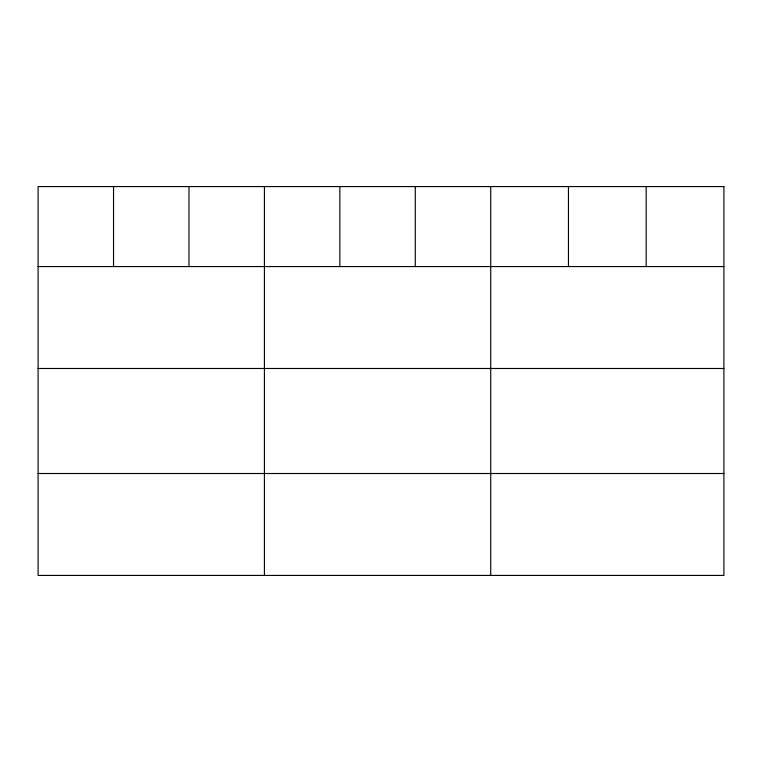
<?xml version="1.0" encoding="UTF-8"?>
<svg xmlns="http://www.w3.org/2000/svg" width="762" height="762" viewBox="0 0 762 762"><rect width="100%" height="100%" fill="white"/><g stroke="black" fill="none" stroke-linecap="round" stroke-linejoin="round"><path stroke-width="1.14" d="M38.1 266.557L723.9 266.557M38.1 368.484L723.9 368.484M38.1 473.507L723.9 473.507M646.176 186.566L646.176 266.557M568.452 186.566L568.452 266.557M490.728 186.566L490.728 575.434M415.29 186.566L415.29 266.557M339.852 186.566L339.852 266.557M264.414 186.566L264.414 575.434M188.976 186.566L188.976 266.557M113.538 186.566L113.538 266.557M723.9 186.566L38.1 186.566L38.1 575.434L723.9 575.434L723.9 186.566"/></g></svg>
